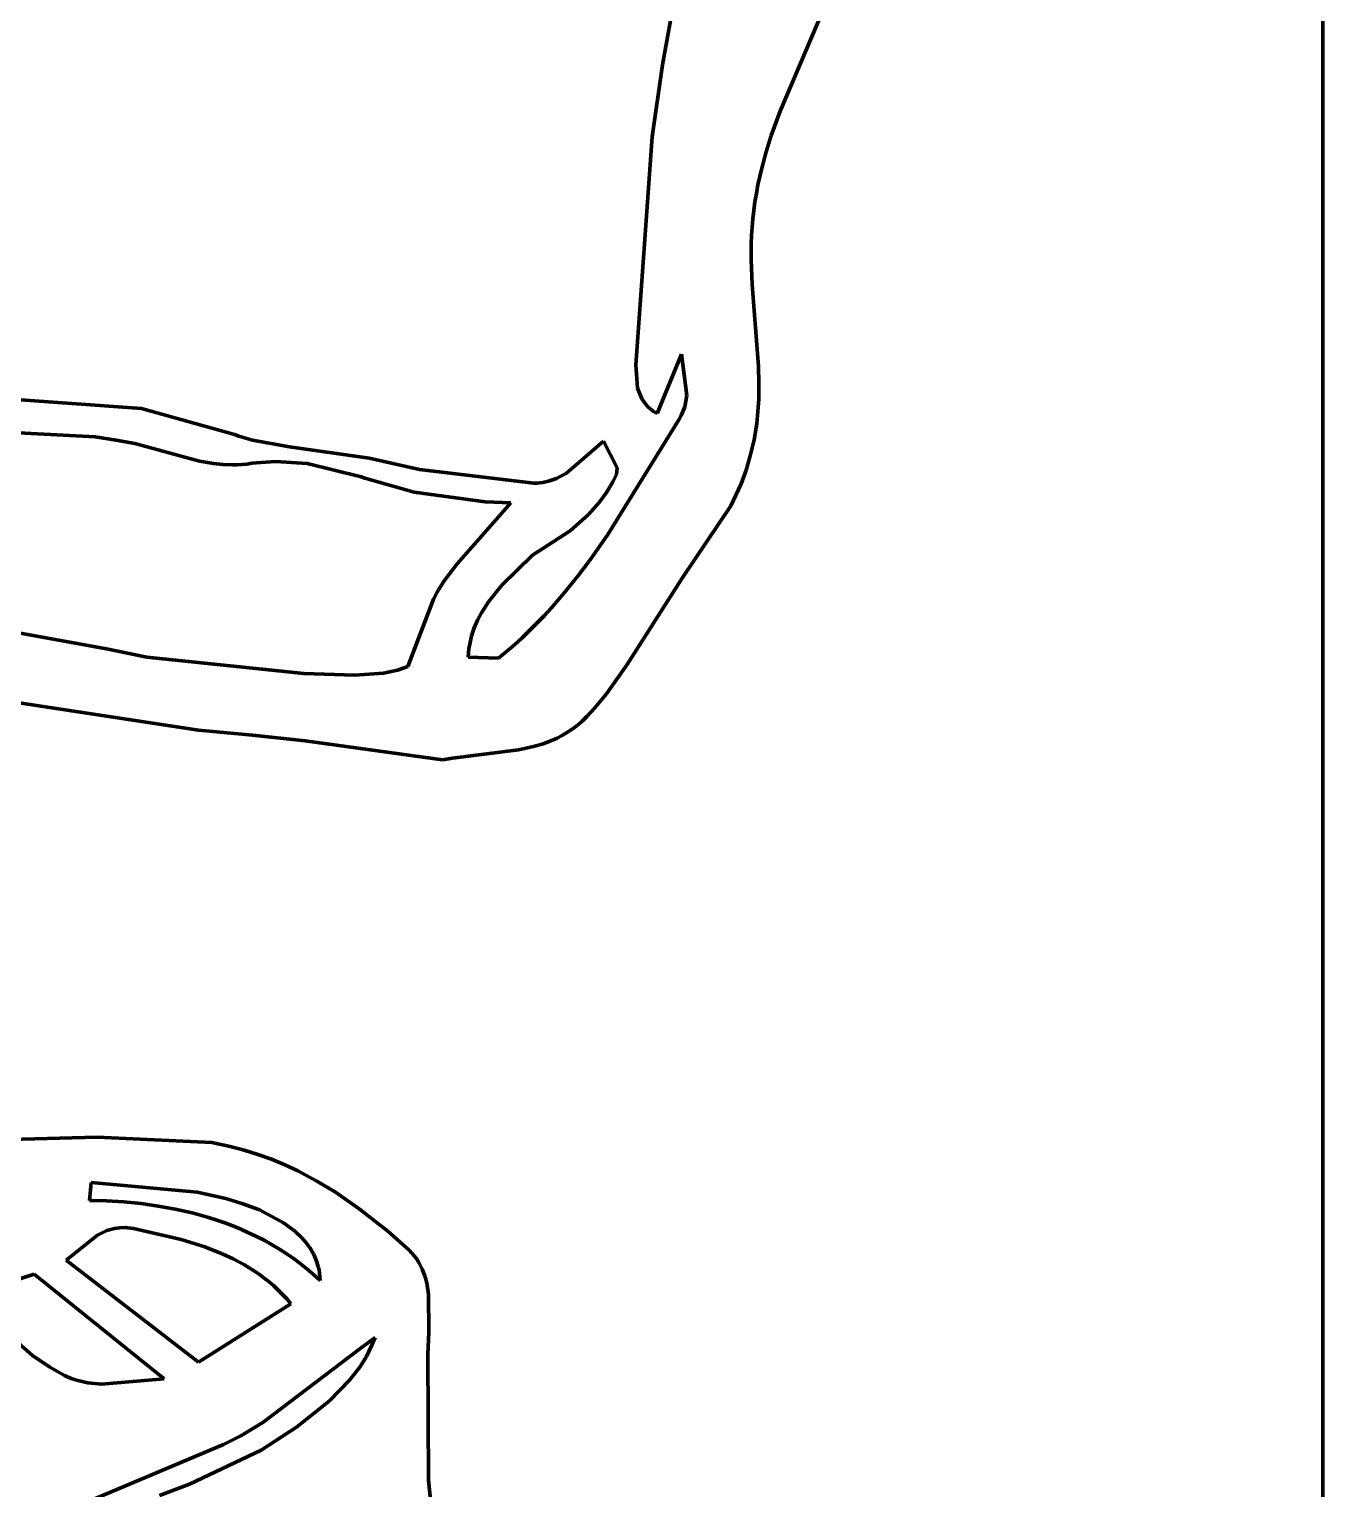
# Model space of a CAD drawing. Header units: millimetres. Extents: x 0 to 10.1, y 0 to 14.2.
# Drawn here: x 8.077 to 10.056, y 3.363 to 5.595 of the extents above; entities that cross this region are included whole.
import ezdxf

# ---------------------------------------------------------------- set-up
doc = ezdxf.new("R2010")
doc.units = ezdxf.units.MM
doc.layers.add('color#010101ff', color=7, linetype='CONTINUOUS', lineweight=100)
doc.layers.add('color#ffffffff', color=7, linetype='CONTINUOUS', lineweight=100)

msp = doc.modelspace()

# ---------------------------------------------------------------- linework, layer by layer
at = {"layer": 'color#010101ff'}
for p, q in [((9.046, 5.5409), (9.0918, 5.7951)), ((9.3078, 5.6632), (9.2255, 5.4699)), ((9.0302, 5.4307), (9.046, 5.5409)), ((9.2255, 5.4699), (9.2122, 5.4329)), ((9.0051, 5.0819), (9.0302, 5.4307)), ((9.2122, 5.4329), (9.2044, 5.408)), ((9.2044, 5.408), (9.1975, 5.3828)), ((9.1975, 5.3828), (9.1917, 5.3572)), ((9.1893, 5.3443), (9.1872, 5.3314)), ((9.1917, 5.3572), (9.1893, 5.3443)), ((9.1854, 5.3183), (9.1841, 5.3051)), ((9.1872, 5.3314), (9.1854, 5.3183)), ((9.1828, 5.2926), (9.182, 5.2801)), ((9.1841, 5.3051), (9.1828, 5.2926)), ((9.182, 5.2801), (9.1815, 5.2676)), ((9.1815, 5.2676), (9.1813, 5.2425)), ((9.1813, 5.2425), (9.1829, 5.2049)), ((9.1829, 5.2049), (9.1926, 5.0795)), ((9.0746, 5.0986), (9.0377, 5.0076)), ((9.0829, 5.0353), (9.0746, 5.0986)), ((9.0076, 5.0462), (9.0051, 5.0819)), ((9.1926, 5.0795), (9.1933, 5.0545)), ((9.0141, 5.03), (9.0076, 5.0462)), ((9.1933, 5.0545), (9.193, 5.0295)), ((7.8609, 5.0428), (8.2489, 5.0153)), ((9.0229, 5.0183), (9.0141, 5.03)), ((9.0797, 5.018), (9.0829, 5.0353)), ((9.193, 5.0295), (9.1923, 5.017)), ((8.2489, 5.0153), (8.3912, 4.9754)), ((9.0322, 5.0107), (9.0229, 5.0183)), ((9.0377, 5.0076), (9.0322, 5.0107)), ((9.0708, 4.9982), (9.0745, 5.0047)), ((9.0745, 5.0047), (9.0797, 5.018)), ((9.1913, 5.0046), (9.1899, 4.9922)), ((9.1923, 5.017), (9.1913, 5.0046)), ((8.1784, 4.9717), (7.902, 4.9862)), ((8.9624, 4.8226), (9.0708, 4.9982)), ((9.1881, 4.9798), (9.1858, 4.9674)), ((9.1899, 4.9922), (9.1881, 4.9798)), ((8.2101, 4.9671), (8.1784, 4.9717)), ((8.2387, 4.9618), (8.2101, 4.9671)), ((8.3377, 4.9349), (8.2387, 4.9618)), ((8.3912, 4.9754), (8.3981, 4.973)), ((8.3981, 4.973), (8.4189, 4.9669)), ((8.4189, 4.9669), (8.4755, 4.9567)), ((8.4755, 4.9567), (8.597, 4.9393)), ((8.899, 4.9163), (8.9556, 4.9655)), ((8.9556, 4.9655), (8.9766, 4.9244)), ((9.1858, 4.9674), (9.1831, 4.955)), ((8.3591, 4.9311), (8.3377, 4.9349)), ((8.454, 4.9342), (8.4175, 4.9315)), ((8.5024, 4.931), (8.454, 4.9342)), ((8.597, 4.9393), (8.6742, 4.9218)), ((9.1797, 4.9427), (9.1738, 4.921)), ((9.1831, 4.955), (9.1797, 4.9427)), ((8.3735, 4.9295), (8.3591, 4.9311)), ((8.3881, 4.9289), (8.3735, 4.9295)), ((8.3954, 4.9291), (8.3881, 4.9289)), ((8.4027, 4.9296), (8.3954, 4.9291)), ((8.4101, 4.9303), (8.4027, 4.9296)), ((8.4175, 4.9315), (8.4101, 4.9303)), ((8.585, 4.9106), (8.5024, 4.931)), ((8.6742, 4.9218), (8.8489, 4.9009)), ((8.8837, 4.9083), (8.899, 4.9163)), ((8.9756, 4.9142), (8.9699, 4.9029)), ((8.9766, 4.9244), (8.9756, 4.9142)), ((9.1738, 4.921), (9.1662, 4.9001)), ((8.5908, 4.9086), (8.585, 4.9106)), ((8.6661, 4.8873), (8.5908, 4.9086)), ((8.8489, 4.9009), (8.8536, 4.9011)), ((8.8536, 4.9011), (8.8627, 4.9021)), ((8.8627, 4.9021), (8.8713, 4.904)), ((8.8713, 4.904), (8.8837, 4.9083)), ((8.9699, 4.9029), (8.9602, 4.8868)), ((9.1662, 4.9001), (9.1504, 4.8666)), ((8.7748, 4.8726), (8.6661, 4.8873)), ((8.7317, 4.7779), (8.814, 4.871)), ((8.814, 4.871), (8.7748, 4.8726)), ((8.9491, 4.8717), (8.9326, 4.8532)), ((8.9602, 4.8868), (8.9491, 4.8717)), ((9.1504, 4.8666), (9.0759, 4.7556)), ((8.9326, 4.8532), (8.9046, 4.8284)), ((8.9046, 4.8284), (8.847, 4.7909)), ((8.935, 4.7837), (8.9624, 4.8226)), ((8.7121, 4.7519), (8.7317, 4.7779)), ((8.847, 4.7909), (8.8003, 4.7452)), ((8.916, 4.7584), (8.935, 4.7837)), ((8.8961, 4.7337), (8.916, 4.7584)), ((9.0759, 4.7556), (8.9916, 4.6239)), ((8.6958, 4.7235), (8.7018, 4.7352)), ((8.7018, 4.7352), (8.7121, 4.7519)), ((8.8003, 4.7452), (8.7797, 4.7194)), ((8.8754, 4.7098), (8.8961, 4.7337)), ((8.6562, 4.6208), (8.6958, 4.7235)), ((8.7797, 4.7194), (8.7692, 4.7029)), ((8.7631, 4.6915), (8.758, 4.6797)), ((8.7692, 4.7029), (8.7631, 4.6915)), ((8.8537, 4.6868), (8.8647, 4.6982)), ((8.8647, 4.6982), (8.8754, 4.7098)), ((8.0411, 4.6756), (8.1954, 4.6478)), ((8.7539, 4.6674), (8.7509, 4.6548)), ((8.758, 4.6797), (8.7539, 4.6674)), ((8.831, 4.6647), (8.8425, 4.6756)), ((8.8425, 4.6756), (8.8537, 4.6868)), ((8.1954, 4.6478), (8.2571, 4.6348)), ((8.7498, 4.6484), (8.7491, 4.6418)), ((8.7509, 4.6548), (8.7498, 4.6484)), ((8.7948, 4.6335), (8.8072, 4.6436)), ((8.8072, 4.6436), (8.8192, 4.654)), ((8.8192, 4.654), (8.831, 4.6647)), ((8.2571, 4.6348), (8.4975, 4.6102)), ((8.7491, 4.6418), (8.7487, 4.6351)), ((8.7487, 4.6351), (8.7948, 4.6335)), ((8.9916, 4.6239), (8.9599, 4.5788)), ((8.4975, 4.6102), (8.5751, 4.6076)), ((8.5751, 4.6076), (8.6191, 4.6104)), ((8.6191, 4.6104), (8.6405, 4.6152)), ((8.6405, 4.6152), (8.6562, 4.6208)), ((8.3362, 4.5235), (7.9592, 4.581)), ((8.9599, 4.5788), (8.9424, 4.5576)), ((8.9424, 4.5576), (8.9299, 4.5442)), ((8.9173, 4.5322), (8.911, 4.5273)), ((8.9233, 4.5376), (8.9173, 4.5322)), ((8.9299, 4.5442), (8.9233, 4.5376)), ((8.4188, 4.5156), (8.3362, 4.5235)), ((8.4992, 4.507), (8.4188, 4.5156)), ((8.8845, 4.5112), (8.8775, 4.508)), ((8.8914, 4.5147), (8.8845, 4.5112)), ((8.8981, 4.5185), (8.8914, 4.5147)), ((8.9046, 4.5227), (8.8981, 4.5185)), ((8.911, 4.5273), (8.9046, 4.5227)), ((8.7093, 4.4778), (8.4992, 4.507)), ((8.8257, 4.4931), (8.7244, 4.4804)), ((8.8484, 4.4982), (8.8257, 4.4931)), ((8.8632, 4.5026), (8.8484, 4.4982)), ((8.8775, 4.508), (8.8632, 4.5026)), ((8.7244, 4.4804), (8.7093, 4.4778)), ((8.0281, 3.8966), (8.181, 3.9011)), ((8.181, 3.9011), (8.3568, 3.8926)), ((8.3568, 3.8926), (8.3844, 3.8868)), ((8.3844, 3.8868), (8.4059, 3.8812)), ((8.4059, 3.8812), (8.4269, 3.8746)), ((8.4269, 3.8746), (8.4477, 3.867)), ((8.4477, 3.867), (8.468, 3.8585)), ((8.468, 3.8585), (8.488, 3.8492)), ((8.488, 3.8492), (8.5172, 3.8337)), ((8.1718, 3.8317), (8.1694, 3.8041)), ((8.334, 3.8166), (8.1718, 3.8317)), ((8.5172, 3.8337), (8.5456, 3.8166)), ((8.1694, 3.8041), (8.1957, 3.8034)), ((8.1957, 3.8034), (8.2221, 3.8018)), ((8.2221, 3.8018), (8.2484, 3.7992)), ((8.2484, 3.7992), (8.2746, 3.7956)), ((8.2746, 3.7956), (8.3006, 3.7909)), ((8.3781, 3.8069), (8.334, 3.8166)), ((8.4041, 3.7991), (8.3781, 3.8069)), ((8.4296, 3.7897), (8.4041, 3.7991)), ((8.5456, 3.8166), (8.5821, 3.7915)), ((8.3006, 3.7909), (8.3263, 3.785)), ((8.3263, 3.785), (8.339, 3.7817)), ((8.339, 3.7817), (8.3517, 3.778)), ((8.3517, 3.778), (8.3642, 3.774)), ((8.3642, 3.774), (8.3766, 3.7697)), ((8.466, 3.7699), (8.4296, 3.7897)), ((8.5821, 3.7915), (8.6255, 3.7572)), ((8.1815, 3.7512), (8.134, 3.7126)), ((8.1961, 3.7579), (8.1815, 3.7512)), ((8.2076, 3.7612), (8.1961, 3.7579)), ((8.2156, 3.7624), (8.2076, 3.7612)), ((8.2238, 3.7626), (8.2156, 3.7624)), ((8.2323, 3.7619), (8.2238, 3.7626)), ((8.2367, 3.7612), (8.2323, 3.7619)), ((8.3098, 3.7446), (8.2367, 3.7612)), ((8.3766, 3.7697), (8.3888, 3.7651)), ((8.3888, 3.7651), (8.4009, 3.7601)), ((8.4009, 3.7601), (8.4129, 3.7548)), ((8.4129, 3.7548), (8.4247, 3.7492)), ((8.4828, 3.7575), (8.466, 3.7699)), ((8.4941, 3.7469), (8.4828, 3.7575)), ((8.6255, 3.7572), (8.6584, 3.7279)), ((8.3459, 3.7331), (8.3098, 3.7446)), ((8.3722, 3.7227), (8.3459, 3.7331)), ((8.4247, 3.7492), (8.4364, 3.7432)), ((8.4364, 3.7432), (8.4478, 3.7368)), ((8.4478, 3.7368), (8.4591, 3.7301)), ((8.4591, 3.7301), (8.4702, 3.723)), ((8.5009, 3.7392), (8.4941, 3.7469)), ((8.5069, 3.731), (8.5009, 3.7392)), ((8.512, 3.7223), (8.5069, 3.731)), ((8.134, 3.7126), (8.3362, 3.5567)), ((8.3892, 3.7147), (8.3722, 3.7227)), ((8.4057, 3.7059), (8.3892, 3.7147)), ((8.4216, 3.6961), (8.4057, 3.7059)), ((8.4702, 3.723), (8.481, 3.7156)), ((8.481, 3.7156), (8.4917, 3.7077)), ((8.4917, 3.7077), (8.5021, 3.6995)), ((8.5162, 3.713), (8.512, 3.7223)), ((8.5194, 3.7032), (8.5162, 3.713)), ((8.6584, 3.7279), (8.6626, 3.7234)), ((8.6626, 3.7234), (8.6665, 3.7189)), ((8.6665, 3.7189), (8.6699, 3.7141)), ((8.6699, 3.7141), (8.673, 3.7093)), ((8.673, 3.7093), (8.6758, 3.7043)), ((8.085, 3.6916), (7.995, 3.6626)), ((8.2836, 3.5313), (8.085, 3.6916)), ((8.4293, 3.6908), (8.4216, 3.6961)), ((8.4368, 3.6853), (8.4293, 3.6908)), ((8.4441, 3.6795), (8.4368, 3.6853)), ((8.5021, 3.6995), (8.5122, 3.6909)), ((8.5122, 3.6909), (8.5222, 3.6818)), ((8.5205, 3.6981), (8.5194, 3.7032)), ((8.5214, 3.6928), (8.5205, 3.6981)), ((8.5219, 3.6874), (8.5214, 3.6928)), ((8.5222, 3.6818), (8.5219, 3.6874)), ((8.6758, 3.7043), (8.6782, 3.6992)), ((8.6782, 3.6992), (8.6822, 3.6887)), ((8.6822, 3.6887), (8.6852, 3.6779)), ((8.4512, 3.6734), (8.4441, 3.6795)), ((8.4581, 3.6671), (8.4512, 3.6734)), ((8.4648, 3.6604), (8.4581, 3.6671)), ((8.6852, 3.6779), (8.6879, 3.661)), ((8.6879, 3.661), (8.6882, 3.6027)), ((8.3362, 3.5567), (8.4775, 3.6461)), ((8.4712, 3.6534), (8.4648, 3.6604)), ((8.4775, 3.6461), (8.4712, 3.6534)), ((8.0482, 3.5973), (8.0821, 3.5672)), ((8.6062, 3.5946), (8.5827, 3.577)), ((8.6014, 3.5826), (8.6062, 3.5946)), ((8.6882, 3.6027), (8.6871, 3.5684)), ((8.5827, 3.577), (8.4344, 3.4644)), ((8.5929, 3.5655), (8.6014, 3.5826)), ((8.0821, 3.5672), (8.1087, 3.5489)), ((8.5828, 3.5493), (8.5929, 3.5655)), ((8.6871, 3.5684), (8.6881, 3.3761)), ((8.1087, 3.5489), (8.1315, 3.5364)), ((8.1315, 3.5364), (8.1414, 3.532)), ((8.1414, 3.532), (8.1515, 3.5286)), ((8.1515, 3.5286), (8.167, 3.525)), ((8.1879, 3.5229), (8.2836, 3.5313)), ((8.536, 3.4973), (8.5673, 3.5292)), ((8.5673, 3.5292), (8.5828, 3.5493)), ((8.167, 3.525), (8.1879, 3.5229)), ((8.4861, 3.4575), (8.536, 3.4973)), ((8.4344, 3.4644), (8.4008, 3.4442)), ((8.4008, 3.4442), (8.3745, 3.4308)), ((8.4319, 3.422), (8.4861, 3.4575)), ((8.3745, 3.4308), (8.169, 3.3442)), ((8.3222, 3.37), (8.4319, 3.422)), ((8.6881, 3.3761), (8.6923, 3.3311)), ((8.2766, 3.3531), (8.3222, 3.37))]:
    msp.add_line(p, q, dxfattribs=at)
at = {"layer": 'color#ffffffff'}
for p, q in [((10.0556, 14.2222), (10.0556, 0)), ((9.0918, 5.7951), (9.046, 5.5409)), ((9.2255, 5.4699), (9.3078, 5.6632)), ((9.046, 5.5409), (9.0302, 5.4307)), ((9.2122, 5.4329), (9.2255, 5.4699)), ((9.0302, 5.4307), (9.0051, 5.0819)), ((9.2044, 5.408), (9.2122, 5.4329)), ((9.1975, 5.3828), (9.2044, 5.408)), ((9.1917, 5.3572), (9.1975, 5.3828)), ((9.1872, 5.3314), (9.1893, 5.3443)), ((9.1893, 5.3443), (9.1917, 5.3572)), ((9.1841, 5.3051), (9.1854, 5.3183)), ((9.1854, 5.3183), (9.1872, 5.3314)), ((9.182, 5.2801), (9.1828, 5.2926)), ((9.1828, 5.2926), (9.1841, 5.3051)), ((9.1815, 5.2676), (9.182, 5.2801)), ((9.1813, 5.2425), (9.1815, 5.2676)), ((9.1829, 5.2049), (9.1813, 5.2425)), ((9.1926, 5.0795), (9.1829, 5.2049)), ((9.0377, 5.0076), (9.0746, 5.0986)), ((9.0746, 5.0986), (9.0829, 5.0353)), ((9.0051, 5.0819), (9.0076, 5.0462)), ((9.1933, 5.0545), (9.1926, 5.0795)), ((9.0076, 5.0462), (9.0141, 5.03)), ((9.193, 5.0295), (9.1933, 5.0545)), ((8.2489, 5.0153), (7.8609, 5.0428)), ((9.0141, 5.03), (9.0229, 5.0183)), ((9.0829, 5.0353), (9.0797, 5.018)), ((9.1923, 5.017), (9.193, 5.0295)), ((8.3912, 4.9754), (8.2489, 5.0153)), ((9.0229, 5.0183), (9.0322, 5.0107)), ((9.0322, 5.0107), (9.0377, 5.0076)), ((9.0745, 5.0047), (9.0708, 4.9982)), ((9.0797, 5.018), (9.0745, 5.0047)), ((9.1899, 4.9922), (9.1913, 5.0046)), ((9.1913, 5.0046), (9.1923, 5.017)), ((7.902, 4.9862), (8.1784, 4.9717)), ((9.0708, 4.9982), (8.9624, 4.8226)), ((9.1858, 4.9674), (9.1881, 4.9798)), ((9.1881, 4.9798), (9.1899, 4.9922)), ((8.1784, 4.9717), (8.2101, 4.9671)), ((8.2101, 4.9671), (8.2387, 4.9618)), ((8.2387, 4.9618), (8.3377, 4.9349)), ((8.3981, 4.973), (8.3912, 4.9754)), ((8.4189, 4.9669), (8.3981, 4.973)), ((8.4755, 4.9567), (8.4189, 4.9669)), ((8.597, 4.9393), (8.4755, 4.9567)), ((8.9556, 4.9655), (8.899, 4.9163)), ((8.9766, 4.9244), (8.9556, 4.9655)), ((9.1831, 4.955), (9.1858, 4.9674)), ((8.3377, 4.9349), (8.3591, 4.9311)), ((8.4175, 4.9315), (8.454, 4.9342)), ((8.454, 4.9342), (8.5024, 4.931)), ((8.6742, 4.9218), (8.597, 4.9393)), ((9.1738, 4.921), (9.1797, 4.9427)), ((9.1797, 4.9427), (9.1831, 4.955)), ((8.3591, 4.9311), (8.3735, 4.9295)), ((8.3735, 4.9295), (8.3881, 4.9289)), ((8.3881, 4.9289), (8.3954, 4.9291)), ((8.3954, 4.9291), (8.4027, 4.9296)), ((8.4027, 4.9296), (8.4101, 4.9303)), ((8.4101, 4.9303), (8.4175, 4.9315)), ((8.5024, 4.931), (8.585, 4.9106)), ((8.8489, 4.9009), (8.6742, 4.9218)), ((8.899, 4.9163), (8.8837, 4.9083)), ((8.9699, 4.9029), (8.9756, 4.9142)), ((8.9756, 4.9142), (8.9766, 4.9244)), ((9.1662, 4.9001), (9.1738, 4.921)), ((8.585, 4.9106), (8.5908, 4.9086)), ((8.5908, 4.9086), (8.6661, 4.8873)), ((8.8536, 4.9011), (8.8489, 4.9009)), ((8.8627, 4.9021), (8.8536, 4.9011)), ((8.8713, 4.904), (8.8627, 4.9021)), ((8.8837, 4.9083), (8.8713, 4.904)), ((8.9602, 4.8868), (8.9699, 4.9029)), ((9.1504, 4.8666), (9.1662, 4.9001)), ((8.6661, 4.8873), (8.7748, 4.8726)), ((8.814, 4.871), (8.7317, 4.7779)), ((8.7748, 4.8726), (8.814, 4.871)), ((8.9326, 4.8532), (8.9491, 4.8717)), ((8.9491, 4.8717), (8.9602, 4.8868)), ((9.0759, 4.7556), (9.1504, 4.8666)), ((8.9046, 4.8284), (8.9326, 4.8532)), ((8.847, 4.7909), (8.9046, 4.8284)), ((8.9624, 4.8226), (8.935, 4.7837)), ((8.7317, 4.7779), (8.7121, 4.7519)), ((8.8003, 4.7452), (8.847, 4.7909)), ((8.935, 4.7837), (8.916, 4.7584)), ((8.916, 4.7584), (8.8961, 4.7337)), ((8.9916, 4.6239), (9.0759, 4.7556)), ((8.7018, 4.7352), (8.6958, 4.7235)), ((8.7121, 4.7519), (8.7018, 4.7352)), ((8.7797, 4.7194), (8.8003, 4.7452)), ((8.8961, 4.7337), (8.8754, 4.7098)), ((8.6958, 4.7235), (8.6562, 4.6208)), ((8.7692, 4.7029), (8.7797, 4.7194)), ((8.758, 4.6797), (8.7631, 4.6915)), ((8.7631, 4.6915), (8.7692, 4.7029)), ((8.8647, 4.6982), (8.8537, 4.6868)), ((8.8754, 4.7098), (8.8647, 4.6982)), ((8.1954, 4.6478), (8.0411, 4.6756)), ((8.7509, 4.6548), (8.7539, 4.6674)), ((8.7539, 4.6674), (8.758, 4.6797)), ((8.8425, 4.6756), (8.831, 4.6647)), ((8.8537, 4.6868), (8.8425, 4.6756)), ((8.2571, 4.6348), (8.1954, 4.6478)), ((8.7491, 4.6418), (8.7498, 4.6484)), ((8.7498, 4.6484), (8.7509, 4.6548)), ((8.8072, 4.6436), (8.7948, 4.6335)), ((8.8192, 4.654), (8.8072, 4.6436)), ((8.831, 4.6647), (8.8192, 4.654)), ((8.4975, 4.6102), (8.2571, 4.6348)), ((8.7487, 4.6351), (8.7491, 4.6418)), ((8.7948, 4.6335), (8.7487, 4.6351)), ((8.9599, 4.5788), (8.9916, 4.6239)), ((8.5751, 4.6076), (8.4975, 4.6102)), ((8.6191, 4.6104), (8.5751, 4.6076)), ((8.6405, 4.6152), (8.6191, 4.6104)), ((8.6562, 4.6208), (8.6405, 4.6152)), ((7.9592, 4.581), (8.3362, 4.5235)), ((8.9424, 4.5576), (8.9599, 4.5788)), ((8.9299, 4.5442), (8.9424, 4.5576)), ((8.911, 4.5273), (8.9173, 4.5322)), ((8.9173, 4.5322), (8.9233, 4.5376)), ((8.9233, 4.5376), (8.9299, 4.5442)), ((8.3362, 4.5235), (8.4188, 4.5156)), ((8.4188, 4.5156), (8.4992, 4.507)), ((8.8775, 4.508), (8.8845, 4.5112)), ((8.8845, 4.5112), (8.8914, 4.5147)), ((8.8914, 4.5147), (8.8981, 4.5185)), ((8.8981, 4.5185), (8.9046, 4.5227)), ((8.9046, 4.5227), (8.911, 4.5273)), ((8.4992, 4.507), (8.7093, 4.4778)), ((8.7244, 4.4804), (8.8257, 4.4931)), ((8.8257, 4.4931), (8.8484, 4.4982)), ((8.8484, 4.4982), (8.8632, 4.5026)), ((8.8632, 4.5026), (8.8775, 4.508)), ((8.7093, 4.4778), (8.7244, 4.4804)), ((8.181, 3.9011), (8.0281, 3.8966)), ((8.3568, 3.8926), (8.181, 3.9011)), ((8.3844, 3.8868), (8.3568, 3.8926)), ((8.4059, 3.8812), (8.3844, 3.8868)), ((8.4269, 3.8746), (8.4059, 3.8812)), ((8.4477, 3.867), (8.4269, 3.8746)), ((8.468, 3.8585), (8.4477, 3.867)), ((8.488, 3.8492), (8.468, 3.8585)), ((8.5172, 3.8337), (8.488, 3.8492)), ((8.1694, 3.8041), (8.1718, 3.8317)), ((8.1718, 3.8317), (8.334, 3.8166)), ((8.5456, 3.8166), (8.5172, 3.8337)), ((8.1957, 3.8034), (8.1694, 3.8041)), ((8.2221, 3.8018), (8.1957, 3.8034)), ((8.2484, 3.7992), (8.2221, 3.8018)), ((8.2746, 3.7956), (8.2484, 3.7992)), ((8.3006, 3.7909), (8.2746, 3.7956)), ((8.334, 3.8166), (8.3781, 3.8069)), ((8.3781, 3.8069), (8.4041, 3.7991)), ((8.4041, 3.7991), (8.4296, 3.7897)), ((8.5821, 3.7915), (8.5456, 3.8166)), ((8.3263, 3.785), (8.3006, 3.7909)), ((8.339, 3.7817), (8.3263, 3.785)), ((8.3517, 3.778), (8.339, 3.7817)), ((8.3642, 3.774), (8.3517, 3.778)), ((8.3766, 3.7697), (8.3642, 3.774)), ((8.4296, 3.7897), (8.466, 3.7699)), ((8.6255, 3.7572), (8.5821, 3.7915)), ((8.134, 3.7126), (8.1815, 3.7512)), ((8.1815, 3.7512), (8.1961, 3.7579)), ((8.1961, 3.7579), (8.2076, 3.7612)), ((8.2076, 3.7612), (8.2156, 3.7624)), ((8.2156, 3.7624), (8.2238, 3.7626)), ((8.2238, 3.7626), (8.2323, 3.7619)), ((8.2323, 3.7619), (8.2367, 3.7612)), ((8.2367, 3.7612), (8.3098, 3.7446)), ((8.3888, 3.7651), (8.3766, 3.7697)), ((8.4009, 3.7601), (8.3888, 3.7651)), ((8.4129, 3.7548), (8.4009, 3.7601)), ((8.4247, 3.7492), (8.4129, 3.7548)), ((8.466, 3.7699), (8.4828, 3.7575)), ((8.4828, 3.7575), (8.4941, 3.7469)), ((8.6584, 3.7279), (8.6255, 3.7572)), ((8.3098, 3.7446), (8.3459, 3.7331)), ((8.3459, 3.7331), (8.3722, 3.7227)), ((8.4364, 3.7432), (8.4247, 3.7492)), ((8.4478, 3.7368), (8.4364, 3.7432)), ((8.4591, 3.7301), (8.4478, 3.7368)), ((8.4702, 3.723), (8.4591, 3.7301)), ((8.4941, 3.7469), (8.5009, 3.7392)), ((8.5009, 3.7392), (8.5069, 3.731)), ((8.5069, 3.731), (8.512, 3.7223)), ((8.3362, 3.5567), (8.134, 3.7126)), ((8.3722, 3.7227), (8.3892, 3.7147)), ((8.3892, 3.7147), (8.4057, 3.7059)), ((8.4057, 3.7059), (8.4216, 3.6961)), ((8.481, 3.7156), (8.4702, 3.723)), ((8.4917, 3.7077), (8.481, 3.7156)), ((8.5021, 3.6995), (8.4917, 3.7077)), ((8.512, 3.7223), (8.5162, 3.713)), ((8.5162, 3.713), (8.5194, 3.7032)), ((8.6626, 3.7234), (8.6584, 3.7279)), ((8.6665, 3.7189), (8.6626, 3.7234)), ((8.6699, 3.7141), (8.6665, 3.7189)), ((8.673, 3.7093), (8.6699, 3.7141)), ((8.6758, 3.7043), (8.673, 3.7093)), ((7.995, 3.6626), (8.085, 3.6916)), ((8.085, 3.6916), (8.2836, 3.5313)), ((8.4216, 3.6961), (8.4293, 3.6908)), ((8.4293, 3.6908), (8.4368, 3.6853)), ((8.4368, 3.6853), (8.4441, 3.6795)), ((8.5122, 3.6909), (8.5021, 3.6995)), ((8.5222, 3.6818), (8.5122, 3.6909)), ((8.5194, 3.7032), (8.5205, 3.6981)), ((8.5205, 3.6981), (8.5214, 3.6928)), ((8.5214, 3.6928), (8.5219, 3.6874)), ((8.5219, 3.6874), (8.5222, 3.6818)), ((8.6782, 3.6992), (8.6758, 3.7043)), ((8.6822, 3.6887), (8.6782, 3.6992)), ((8.6852, 3.6779), (8.6822, 3.6887)), ((8.4441, 3.6795), (8.4512, 3.6734)), ((8.4512, 3.6734), (8.4581, 3.6671)), ((8.4581, 3.6671), (8.4648, 3.6604)), ((8.6879, 3.661), (8.6852, 3.6779)), ((8.6882, 3.6027), (8.6879, 3.661)), ((8.4775, 3.6461), (8.3362, 3.5567)), ((8.4648, 3.6604), (8.4712, 3.6534)), ((8.4712, 3.6534), (8.4775, 3.6461)), ((8.0821, 3.5672), (8.0482, 3.5973)), ((8.5827, 3.577), (8.6062, 3.5946)), ((8.6062, 3.5946), (8.6014, 3.5826)), ((8.6871, 3.5684), (8.6882, 3.6027)), ((8.4344, 3.4644), (8.5827, 3.577)), ((8.6014, 3.5826), (8.5929, 3.5655)), ((8.1087, 3.5489), (8.0821, 3.5672)), ((8.5929, 3.5655), (8.5828, 3.5493)), ((8.6881, 3.3761), (8.6871, 3.5684)), ((8.1315, 3.5364), (8.1087, 3.5489)), ((8.1414, 3.532), (8.1315, 3.5364)), ((8.1515, 3.5286), (8.1414, 3.532)), ((8.167, 3.525), (8.1515, 3.5286)), ((8.2836, 3.5313), (8.1879, 3.5229)), ((8.5673, 3.5292), (8.536, 3.4973)), ((8.5828, 3.5493), (8.5673, 3.5292)), ((8.1879, 3.5229), (8.167, 3.525)), ((8.536, 3.4973), (8.4861, 3.4575)), ((8.4008, 3.4442), (8.4344, 3.4644)), ((8.3745, 3.4308), (8.4008, 3.4442)), ((8.4861, 3.4575), (8.4319, 3.422)), ((8.169, 3.3442), (8.3745, 3.4308)), ((8.4319, 3.422), (8.3222, 3.37)), ((8.6923, 3.3311), (8.6881, 3.3761)), ((8.3222, 3.37), (8.2766, 3.3531))]:
    msp.add_line(p, q, dxfattribs=at)

doc.saveas('drawing.dxf')
